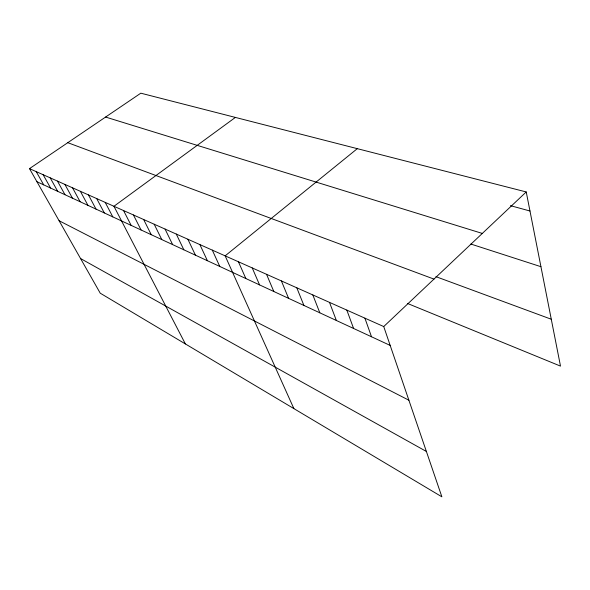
<?xml version="1.0" encoding="UTF-8"?>
<svg xmlns="http://www.w3.org/2000/svg" width="590" height="590" viewBox="0 0 590 590"><rect width="100%" height="100%" fill="white"/><g stroke="black" fill="none" stroke-linecap="round" stroke-linejoin="round"><path stroke-width="0.89" d="M526.228 191.949L140.811 93.183L29.5 168.629L100.234 293.186L441.873 496.817L383.736 326.558L526.228 191.949L560.5 366.11L407.705 303.54M357.304 148.658L225.144 255.854L293.879 408.604M235.388 117.417L113.944 206.279L185.385 343.941M510.424 205.652L529.975 210.999M105.595 117.056L482.31 233.434M470.82 244.031L540.934 266.695M435.944 276.658L551.274 319.234M67.784 142.684L433.975 279.1M29.5 168.629L383.736 326.558M36.934 181.72L390.182 345.423M59.081 220.726L408.892 400.219M80.572 258.553L426.386 451.468M36.233 171.631L43.69 184.854M43.136 174.706L50.615 188.062M50.209 177.863L57.709 191.352M57.466 181.101L64.989 194.722M64.907 184.419L72.445 198.181M72.548 187.819L80.1 201.728M80.388 191.315L87.954 205.364M88.441 194.906L96.022 209.103M96.708 198.594L104.305 212.938M105.204 202.385L112.808 216.884M123.546 210.556L131.157 225.387M133.443 214.967L141.054 229.975M143.65 219.517L151.254 234.702M154.182 224.215L161.778 239.577M165.053 229.06L172.641 244.607M176.285 234.068L183.851 249.806M187.886 239.238L195.43 255.168M199.885 244.592L207.4 260.714M212.297 250.123L219.775 266.451M238.448 261.783L245.838 278.532M252.24 267.934L259.57 284.896M266.54 274.306L273.812 291.49M281.386 280.929L288.576 298.334M296.8 287.802L303.902 305.436M312.825 294.941L319.824 312.818M329.486 302.368L336.374 320.481M346.832 310.104L353.587 328.46M364.9 318.158L371.508 336.765"/></g></svg>
